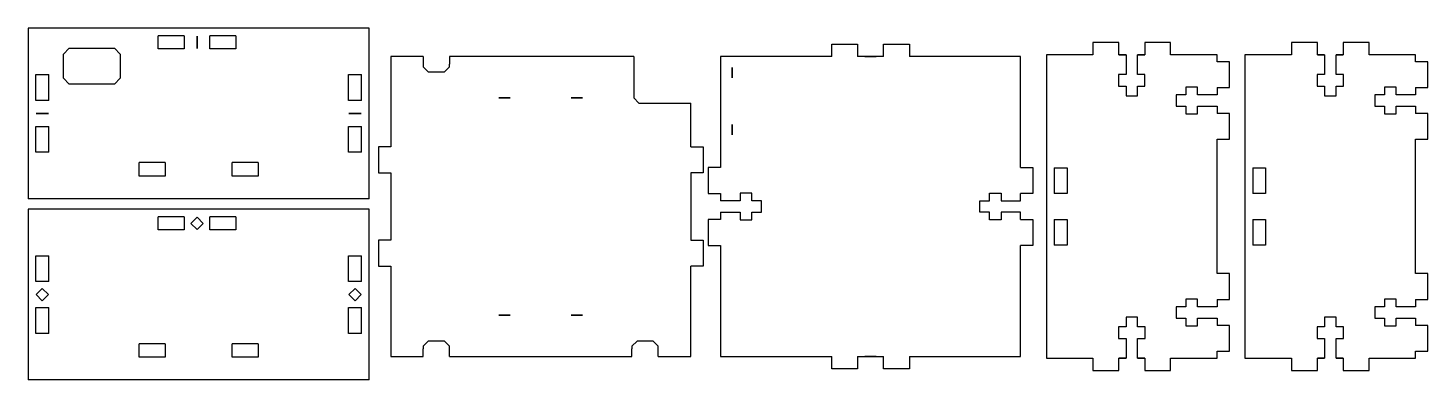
# Model space of a CAD drawing. Extents: x 53 to 397, y -110 to -24.
import ezdxf

# ---------------------------------------------------------------- set-up
doc = ezdxf.new("R2010")
doc.units = 0
doc.layers.get('0').update_dxf_attribs({"linetype": 'continuous'})

msp = doc.modelspace()

# ---------------------------------------------------------------- linework, layer by layer
at = {"color": 0}
for points in [[(137.24, -65.7), (137.24, -61.04), (137.24, -56.39), (137.24, -51.73), (137.24, -47.07), (137.24, -42.42), (137.24, -37.76), (137.24, -33.1), (137.24, -28.45), (137.24, -23.79), (132.31, -23.79), (127.38, -23.79), (122.45, -23.79), (117.52, -23.79), (112.59, -23.79), (107.66, -23.79), (102.73, -23.79), (97.79, -23.79), (92.86, -23.79), (87.93, -23.79), (83, -23.79), (78.07, -23.79), (73.14, -23.79), (68.21, -23.79), (63.28, -23.79), (58.35, -23.79), (53.42, -23.79), (53.42, -28.45), (53.42, -33.1), (53.42, -37.76), (53.42, -42.42), (53.42, -47.07), (53.42, -51.73), (53.42, -56.39), (53.42, -61.04), (53.42, -65.7)], [(91.76, -25.69), (91.76, -28.87), (88.59, -28.87), (85.41, -28.87), (85.41, -25.69)], [(91.76, -25.69), (88.59, -25.69), (85.41, -25.69)], [(94.94, -28.81), (94.94, -25.76), (94.94, -28.81)], [(104.46, -25.69), (101.29, -25.69), (98.11, -25.69)], [(104.46, -25.69), (104.46, -28.87), (101.29, -28.87), (98.11, -28.87), (98.11, -25.69)], [(321.3, -30.38), (321.3, -27.35), (318.12, -27.35), (314.94, -27.35), (314.94, -30.38)], [(334.02, -30.38), (334.02, -27.35), (330.84, -27.35), (327.66, -27.35), (327.66, -30.38)], [(370.07, -30.38), (370.07, -27.35), (366.89, -27.35), (363.71, -27.35), (363.71, -30.38)], [(382.79, -30.38), (382.79, -27.35), (379.61, -27.35), (376.43, -27.35), (376.43, -30.38)], [(150.46, -30.76), (146.49, -30.76), (142.51, -30.76), (142.51, -35.2), (142.51, -39.64), (142.51, -44.08), (142.51, -48.53), (142.51, -52.97)], [(150.46, -30.76), (150.46, -32.03)], [(202.2, -30.76), (197.68, -30.76), (193.16, -30.76), (188.63, -30.76), (184.11, -30.76), (179.58, -30.76), (175.06, -30.76), (170.54, -30.76), (166.01, -30.76), (161.49, -30.76), (156.96, -30.76)], [(156.96, -30.76), (156.96, -32.66)], [(202.2, -30.76), (202.2, -34.14), (202.2, -37.53), (202.2, -40.92), (203.47, -42.19), (206.86, -42.19), (210.25, -42.19), (213.63, -42.19), (216.17, -42.19)], [(250.81, -30.76), (246.26, -30.76), (241.71, -30.76), (237.16, -30.76), (232.61, -30.76), (228.06, -30.76), (223.52, -30.76), (223.52, -35.31), (223.52, -39.85), (223.52, -44.4), (223.52, -48.95), (223.52, -53.5), (223.52, -58.05)], [(250.81, -30.76), (250.81, -27.72), (253.99, -27.72), (257.17, -27.72), (257.17, -30.76)], [(263.52, -30.76), (260.35, -30.76), (257.17, -30.76)], [(258.94, -30.76), (257.17, -30.76)], [(258.94, -30.76), (261.75, -30.76)], [(263.52, -30.76), (261.75, -30.76)], [(263.52, -30.76), (263.52, -27.72), (266.7, -27.72), (269.88, -27.72), (269.88, -30.76)], [(297.18, -58.05), (297.18, -53.5), (297.18, -48.95), (297.18, -44.4), (297.18, -39.85), (297.18, -35.31), (297.18, -30.76), (292.63, -30.76), (288.08, -30.76), (283.53, -30.76), (278.98, -30.76), (274.43, -30.76), (269.88, -30.76)], [(303.52, -30.38), (303.52, -35.34), (303.52, -40.3), (303.52, -45.26), (303.52, -50.23), (303.52, -55.19), (303.52, -60.15), (303.52, -65.11), (303.52, -70.07), (303.52, -75.03), (303.52, -79.99), (303.52, -84.95), (303.52, -89.91), (303.52, -94.87), (303.52, -99.83), (303.52, -104.79)], [(314.94, -30.38), (311.14, -30.38), (307.33, -30.38), (303.52, -30.38)], [(323.08, -30.38), (323.08, -35.16), (321.23, -35.16), (321.23, -38.03), (323.08, -38.03), (323.08, -40.42), (325.88, -40.42), (325.88, -38.03), (327.73, -38.03), (327.73, -35.16), (325.88, -35.16), (325.88, -30.38)], [(323.08, -30.38), (321.3, -30.38)], [(321.3, -30.38), (323.08, -30.38)], [(327.66, -30.38), (325.88, -30.38)], [(325.88, -30.38), (327.66, -30.38)], [(345.43, -30.38), (341.63, -30.38), (337.82, -30.38), (334.02, -30.38)], [(345.43, -32.05), (345.43, -30.38)], [(352.29, -30.38), (352.29, -35.34), (352.29, -40.3), (352.29, -45.26), (352.29, -50.23), (352.29, -55.19), (352.29, -60.15), (352.29, -65.11), (352.29, -70.07), (352.29, -75.03), (352.29, -79.99), (352.29, -84.95), (352.29, -89.91), (352.29, -94.87), (352.29, -99.83), (352.29, -104.79)], [(363.71, -30.38), (359.9, -30.38), (356.1, -30.38), (352.29, -30.38)], [(371.85, -30.38), (371.85, -35.16), (369.99, -35.16), (369.99, -38.03), (371.85, -38.03), (371.85, -40.42), (374.65, -40.42), (374.65, -38.03), (376.5, -38.03), (376.5, -35.16), (374.65, -35.16), (374.65, -30.38)], [(371.85, -30.38), (370.07, -30.38)], [(370.07, -30.38), (371.85, -30.38)], [(376.43, -30.38), (374.65, -30.38)], [(374.65, -30.38), (376.43, -30.38)], [(394.2, -30.38), (390.4, -30.38), (386.59, -30.38), (382.78, -30.38)], [(394.2, -32.05), (394.2, -30.38)], [(150.46, -32.03), (150.46, -32.67), (150.46, -33.3), (151.73, -34.57), (155.69, -34.57), (156.96, -33.3), (156.96, -32.66)], [(226.34, -33.48), (226.34, -36.02), (226.34, -33.48)], [(345.43, -38.4), (348.47, -38.4), (348.47, -35.22), (348.47, -32.05), (345.43, -32.05)], [(394.2, -38.4), (397.24, -38.4), (397.24, -35.22), (397.24, -32.05), (394.2, -32.05)], [(58.5, -41.57), (55.32, -41.57), (55.32, -38.39), (55.32, -35.22), (58.5, -35.22)], [(58.5, -41.57), (58.5, -38.39), (58.5, -35.22)], [(135.33, -41.57), (132.16, -41.57), (132.16, -38.39), (132.16, -35.22), (135.33, -35.22)], [(135.33, -41.57), (135.33, -38.39), (135.33, -35.22)], [(171.85, -40.9), (169.06, -40.9), (171.85, -40.9)], [(189.63, -40.9), (186.84, -40.9), (189.63, -40.9)], [(345.43, -40.17), (340.65, -40.17), (340.65, -38.32), (337.79, -38.32), (337.79, -40.17), (335.4, -40.17), (335.4, -42.97), (337.79, -42.97), (337.79, -44.82), (340.65, -44.82), (340.65, -42.97), (345.43, -42.97)], [(345.43, -38.4), (345.43, -40.17)], [(394.2, -40.17), (389.42, -40.17), (389.42, -38.32), (386.55, -38.32), (386.55, -40.17), (384.16, -40.17), (384.16, -42.97), (386.55, -42.97), (386.55, -44.82), (389.42, -44.82), (389.42, -42.97), (394.2, -42.97)], [(394.2, -38.4), (394.2, -40.17)], [(216.17, -52.97), (216.17, -49.38), (216.17, -45.78), (216.17, -42.19)], [(345.43, -42.97), (345.43, -44.75)], [(394.2, -42.97), (394.2, -44.75)], [(58.5, -54.27), (55.32, -54.27), (55.32, -51.09), (55.32, -47.92), (58.5, -47.92)], [(58.44, -44.74), (55.39, -44.74), (58.44, -44.74)], [(58.5, -54.27), (58.5, -51.09), (58.5, -47.92)], [(135.33, -54.27), (132.16, -54.27), (132.16, -51.09), (132.16, -47.92), (135.33, -47.92)], [(135.27, -44.74), (132.22, -44.74), (135.27, -44.74)], [(135.33, -54.27), (135.33, -51.09), (135.33, -47.92)], [(226.33, -47.47), (226.33, -50.01), (226.33, -47.47)], [(345.43, -51.1), (348.47, -51.1), (348.47, -47.92), (348.47, -44.75), (345.43, -44.75)], [(394.2, -51.1), (397.24, -51.1), (397.24, -47.92), (397.24, -44.75), (394.2, -44.75)], [(345.43, -84.06), (345.43, -79.36), (345.43, -74.65), (345.43, -69.94), (345.43, -65.23), (345.43, -60.52), (345.43, -55.81), (345.43, -51.1)], [(394.2, -84.06), (394.2, -79.36), (394.2, -74.65), (394.2, -69.94), (394.2, -65.23), (394.2, -60.52), (394.2, -55.81), (394.2, -51.1)], [(142.51, -52.97), (139.48, -52.97), (139.48, -56.15), (139.48, -59.33), (142.51, -59.33), (142.51, -63.46), (142.51, -67.59), (142.51, -71.72), (142.51, -75.85)], [(216.17, -52.97), (219.21, -52.97), (219.21, -56.15), (219.21, -59.33), (216.17, -59.33)], [(87.07, -56.81), (87.07, -60.11), (83.9, -60.11), (80.72, -60.11), (80.72, -56.81)], [(87.07, -56.81), (83.9, -56.81), (80.72, -56.81)], [(109.93, -56.81), (109.93, -60.11), (106.76, -60.11), (103.58, -60.11), (103.58, -56.81)], [(109.93, -56.81), (106.76, -56.81), (103.58, -56.81)], [(223.52, -58.05), (220.48, -58.05), (220.48, -61.23), (220.48, -64.41), (223.52, -64.41)], [(297.17, -58.05), (300.21, -58.05), (300.21, -61.23), (300.21, -64.41), (297.17, -64.41)], [(305.43, -58.06), (308.6, -58.06), (308.6, -61.24), (308.6, -64.41), (305.43, -64.41)], [(305.43, -58.06), (305.43, -61.24), (305.43, -64.41)], [(354.2, -58.06), (357.37, -58.06), (357.37, -61.24), (357.37, -64.41), (354.2, -64.41)], [(354.2, -58.06), (354.2, -61.24), (354.2, -64.41)], [(216.17, -59.33), (216.17, -63.46), (216.17, -67.59), (216.17, -71.72), (216.17, -75.85)], [(223.52, -68.99), (228.3, -68.99), (228.3, -70.84), (231.16, -70.84), (231.16, -68.99), (233.56, -68.99), (233.56, -66.18), (231.16, -66.18), (231.16, -64.33), (228.3, -64.33), (228.3, -66.18), (223.52, -66.18)], [(223.52, -64.41), (223.52, -66.18)], [(297.17, -68.99), (292.39, -68.99), (292.39, -70.84), (289.53, -70.84), (289.53, -68.99), (287.14, -68.99), (287.14, -66.18), (289.53, -66.18), (289.53, -64.33), (292.39, -64.33), (292.39, -66.18), (297.17, -66.18)], [(297.18, -66.18), (297.18, -64.41)], [(137.24, -65.7), (132.31, -65.7), (127.38, -65.7), (122.45, -65.7), (117.52, -65.7), (112.59, -65.7), (107.66, -65.7), (102.73, -65.7), (97.79, -65.7), (92.86, -65.7), (87.93, -65.7), (83, -65.7), (78.07, -65.7), (73.14, -65.7), (68.21, -65.7), (63.28, -65.7), (58.35, -65.7), (53.42, -65.7)], [(137.24, -110.15), (137.24, -105.49), (137.24, -100.84), (137.24, -96.18), (137.24, -91.52), (137.24, -86.87), (137.24, -82.21), (137.24, -77.55), (137.24, -72.9), (137.24, -68.24), (132.31, -68.24), (127.38, -68.24), (122.45, -68.24), (117.52, -68.24), (112.59, -68.24), (107.66, -68.24), (102.73, -68.24), (97.79, -68.24), (92.86, -68.24), (87.93, -68.24), (83, -68.24), (78.07, -68.24), (73.14, -68.24), (68.21, -68.24), (63.28, -68.24), (58.35, -68.24), (53.42, -68.24), (53.42, -72.9), (53.42, -77.55), (53.42, -82.21), (53.42, -86.87), (53.42, -91.52), (53.42, -96.18), (53.42, -100.84), (53.42, -105.49), (53.42, -110.15)], [(91.76, -70.14), (91.76, -73.32), (88.59, -73.32), (85.41, -73.32), (85.41, -70.14)], [(91.76, -70.14), (88.59, -70.14), (85.41, -70.14)], [(104.46, -70.14), (104.46, -73.32), (101.29, -73.32), (98.11, -73.32), (98.11, -70.14)], [(104.46, -70.14), (101.29, -70.14), (98.11, -70.14)], [(223.52, -70.77), (220.48, -70.77), (220.48, -73.94), (220.48, -77.12), (223.52, -77.12)], [(223.52, -68.99), (223.52, -70.77)], [(297.17, -70.77), (300.21, -70.77), (300.21, -73.94), (300.21, -77.12), (297.17, -77.12)], [(297.18, -70.77), (297.18, -68.99)], [(305.43, -70.76), (308.6, -70.76), (308.6, -73.94), (308.6, -77.11), (305.43, -77.11)], [(305.43, -70.76), (305.43, -73.94), (305.43, -77.11)], [(354.2, -70.76), (357.37, -70.76), (357.37, -73.94), (357.37, -77.11), (354.2, -77.11)], [(354.2, -70.76), (354.2, -73.94), (354.2, -77.11)], [(142.51, -75.85), (139.48, -75.85), (139.48, -79.02), (139.48, -82.2), (142.51, -82.2)], [(216.17, -75.85), (219.21, -75.85), (219.21, -79.02), (219.21, -82.2), (216.17, -82.2)], [(223.52, -77.12), (223.52, -81.67), (223.52, -86.22), (223.52, -90.77), (223.52, -95.32), (223.52, -99.87), (223.52, -104.42), (228.06, -104.42), (232.61, -104.42), (237.16, -104.42), (241.71, -104.42), (246.26, -104.42), (250.81, -104.42)], [(269.88, -104.42), (274.43, -104.42), (278.98, -104.42), (283.53, -104.42), (288.08, -104.42), (292.63, -104.42), (297.18, -104.42), (297.18, -99.87), (297.18, -95.32), (297.18, -90.77), (297.18, -86.22), (297.18, -81.67), (297.18, -77.12)], [(58.5, -86.02), (55.32, -86.02), (55.32, -82.84), (55.32, -79.67), (58.5, -79.67)], [(58.5, -86.02), (58.5, -82.84), (58.5, -79.67)], [(135.33, -86.02), (132.16, -86.02), (132.16, -82.84), (132.16, -79.67), (135.33, -79.67)], [(135.33, -86.02), (135.33, -82.84), (135.33, -79.67)], [(142.51, -82.2), (142.51, -86.65), (142.51, -91.09), (142.51, -95.53), (142.51, -99.97), (142.51, -104.42), (146.49, -104.42), (150.46, -104.42)], [(208.22, -104.42), (212.2, -104.42), (216.17, -104.42), (216.17, -99.97), (216.17, -95.53), (216.17, -91.09), (216.17, -86.65), (216.17, -82.2)], [(345.43, -90.41), (348.47, -90.41), (348.47, -87.24), (348.47, -84.06), (345.43, -84.06)], [(394.2, -90.41), (397.24, -90.41), (397.24, -87.24), (397.24, -84.06), (394.2, -84.06)], [(58.5, -98.72), (55.32, -98.72), (55.32, -95.54), (55.32, -92.37), (58.5, -92.37)], [(58.5, -98.72), (58.5, -95.54), (58.5, -92.37)], [(135.33, -98.72), (132.16, -98.72), (132.16, -95.54), (132.16, -92.37), (135.33, -92.37)], [(135.33, -98.72), (135.33, -95.54), (135.33, -92.37)], [(345.43, -92.19), (340.65, -92.19), (340.65, -90.34), (337.79, -90.34), (337.79, -92.19), (335.4, -92.19), (335.4, -94.99), (337.79, -94.99), (337.79, -96.84), (340.65, -96.84), (340.65, -94.99), (345.43, -94.99)], [(345.43, -90.41), (345.43, -92.19)], [(394.2, -92.19), (389.42, -92.19), (389.42, -90.34), (386.55, -90.34), (386.55, -92.19), (384.16, -92.19), (384.16, -94.99), (386.55, -94.99), (386.55, -96.84), (389.42, -96.84), (389.42, -94.99), (394.2, -94.99)], [(394.2, -90.41), (394.2, -92.19)], [(171.85, -94.28), (169.06, -94.28), (171.85, -94.28)], [(189.63, -94.28), (186.84, -94.28), (189.63, -94.28)], [(325.88, -104.79), (325.88, -100.01), (327.74, -100.01), (327.74, -97.14), (325.88, -97.14), (325.88, -94.75), (323.08, -94.75), (323.08, -97.14), (321.23, -97.14), (321.23, -100.01), (323.08, -100.01), (323.08, -104.79)], [(345.43, -94.99), (345.43, -96.76)], [(374.65, -104.79), (374.65, -100.01), (376.5, -100.01), (376.5, -97.14), (374.65, -97.14), (374.65, -94.75), (371.85, -94.75), (371.85, -97.14), (369.99, -97.14), (369.99, -100.01), (371.85, -100.01), (371.85, -104.79)], [(394.2, -94.99), (394.2, -96.76)], [(345.43, -103.11), (348.47, -103.11), (348.47, -99.94), (348.47, -96.76), (345.43, -96.76)], [(394.2, -103.11), (397.24, -103.11), (397.24, -99.94), (397.24, -96.76), (394.2, -96.76)], [(87.07, -101.26), (87.07, -104.56), (83.9, -104.56), (80.72, -104.56), (80.72, -101.26)], [(87.07, -101.26), (83.9, -101.26), (80.72, -101.26)], [(109.93, -101.26), (109.93, -104.56), (106.76, -104.56), (103.58, -104.56), (103.58, -101.26)], [(109.93, -101.26), (106.76, -101.26), (103.58, -101.26)], [(156.96, -103.15), (156.96, -102.5), (156.96, -101.88), (155.69, -100.61), (151.73, -100.61), (150.46, -101.88), (150.46, -102.51)], [(150.46, -104.42), (150.46, -102.51)], [(208.22, -103.15), (208.22, -102.5), (208.22, -101.88), (206.95, -100.61), (202.99, -100.61), (201.72, -101.88), (201.72, -102.51)], [(201.72, -104.42), (201.72, -102.51)], [(345.43, -104.79), (345.43, -103.11)], [(394.2, -104.79), (394.2, -103.11)], [(156.96, -104.42), (156.96, -103.15)], [(156.96, -104.42), (161.94, -104.42), (166.91, -104.42), (171.88, -104.42), (176.86, -104.42), (181.83, -104.42), (186.8, -104.42), (191.78, -104.42), (196.75, -104.42), (201.72, -104.42)], [(208.22, -104.42), (208.22, -103.15)], [(257.17, -104.42), (257.17, -107.45), (253.99, -107.45), (250.81, -107.45), (250.81, -104.42)], [(257.17, -104.42), (260.35, -104.42), (263.52, -104.42)], [(257.17, -104.42), (258.94, -104.42)], [(261.75, -104.42), (258.94, -104.42)], [(261.75, -104.42), (263.52, -104.42)], [(269.88, -104.42), (269.88, -107.45), (266.7, -107.45), (263.52, -107.45), (263.52, -104.42)], [(303.52, -104.79), (307.33, -104.79), (311.14, -104.79), (314.94, -104.79)], [(314.94, -104.79), (314.94, -107.83), (318.12, -107.83), (321.3, -107.83), (321.3, -104.79)], [(321.3, -104.79), (323.08, -104.79)], [(323.08, -104.79), (321.3, -104.79)], [(325.88, -104.79), (327.66, -104.79)], [(327.66, -104.79), (325.88, -104.79)], [(327.66, -104.79), (327.66, -107.83), (330.84, -107.83), (334.02, -107.83), (334.02, -104.79)], [(334.02, -104.79), (337.82, -104.79), (341.63, -104.79), (345.43, -104.79)], [(352.29, -104.79), (356.1, -104.79), (359.9, -104.79), (363.71, -104.79)], [(363.71, -104.79), (363.71, -107.83), (366.89, -107.83), (370.07, -107.83), (370.07, -104.79)], [(370.07, -104.79), (371.85, -104.79)], [(371.85, -104.79), (370.07, -104.79)], [(374.65, -104.79), (376.43, -104.79)], [(376.43, -104.79), (374.65, -104.79)], [(376.43, -104.79), (376.43, -107.83), (379.61, -107.83), (382.79, -107.83), (382.79, -104.79)], [(382.78, -104.79), (386.59, -104.79), (390.4, -104.79), (394.2, -104.79)], [(137.24, -110.15), (132.31, -110.15), (127.38, -110.15), (122.45, -110.15), (117.52, -110.15), (112.59, -110.15), (107.66, -110.15), (102.73, -110.15), (97.79, -110.15), (92.86, -110.15), (87.93, -110.15), (83, -110.15), (78.07, -110.15), (73.14, -110.15), (68.21, -110.15), (63.28, -110.15), (58.35, -110.15), (53.42, -110.15)]]:
    msp.add_lwpolyline(points, dxfattribs=at)
for points in [[(62.11, -36.11), (62.11, -33.15), (62.11, -30.19), (63.51, -28.7), (67.23, -28.7), (70.96, -28.7), (74.68, -28.7), (76.08, -30.19), (76.08, -33.15), (76.08, -36.11), (74.68, -37.59), (70.96, -37.59), (67.23, -37.59), (63.51, -37.59)], [(96.46, -71.73), (94.94, -73.26), (93.41, -71.73), (94.94, -70.21)], [(56.91, -90.72), (55.39, -89.19), (56.91, -87.67), (58.44, -89.19)], [(133.75, -90.72), (132.22, -89.19), (133.75, -87.67), (135.27, -89.19)]]:
    msp.add_lwpolyline(points, close=True, dxfattribs=at)

doc.saveas('drawing.dxf')
